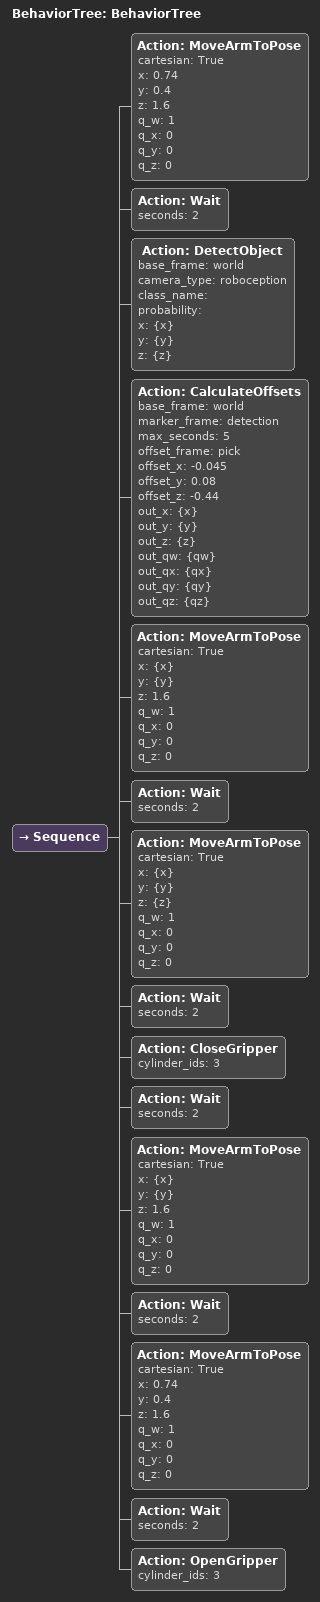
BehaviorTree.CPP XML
<?xml version="1.0"?>
<root main_tree_to_execute="BehaviorTree">
    <BehaviorTree ID="BehaviorTree">
        <Sequence>
            <!-- HOME POSE -->
            <Action ID="MoveArmToPose" cartesian="True" x="0.74" y="0.4" z="1.6" q_w="1" q_x="0" q_y="0" q_z="0" />
            <Action ID="Wait" seconds="2"/>

            <Action ID="DetectObject" base_frame="world" camera_type="roboception" class_name="" probability="" x="{x}" y="{y}" z="{z}"/>

            <Action ID="CalculateOffsets"
                base_frame="world" marker_frame="detection" max_seconds="5" offset_frame="pick"
                offset_x="-0.045" offset_y="0.08" offset_z="-0.44"
                out_x="{x}" out_y="{y}" out_z="{z}" out_qw="{qw}" out_qx="{qx}" out_qy="{qy}" out_qz="{qz}"/>

            <Action ID="MoveArmToPose" cartesian="True" x="{x}" y="{y}" z="1.6" q_w="1" q_x="0" q_y="0" q_z="0"/>
            <Action ID="Wait" seconds="2"/>

            <Action ID="MoveArmToPose" cartesian="True" x="{x}" y="{y}" z="{z}" q_w="1" q_x="0" q_y="0" q_z="0"/>
            <Action ID="Wait" seconds="2"/>

            <Action ID="CloseGripper" cylinder_ids="3"/>
            <Action ID="Wait" seconds="2"/>

            <Action ID="MoveArmToPose" cartesian="True" x="{x}" y="{y}" z="1.6" q_w="1" q_x="0" q_y="0" q_z="0"/>
            <Action ID="Wait" seconds="2"/>

            <!-- HOME POSE -->
            <Action ID="MoveArmToPose" cartesian="True" x="0.74" y="0.4" z="1.6" q_w="1" q_x="0" q_y="0" q_z="0" />
            <Action ID="Wait" seconds="2"/>

            <Action ID="OpenGripper" cylinder_ids="3"/>
        </Sequence>
    </BehaviorTree>
</root>
